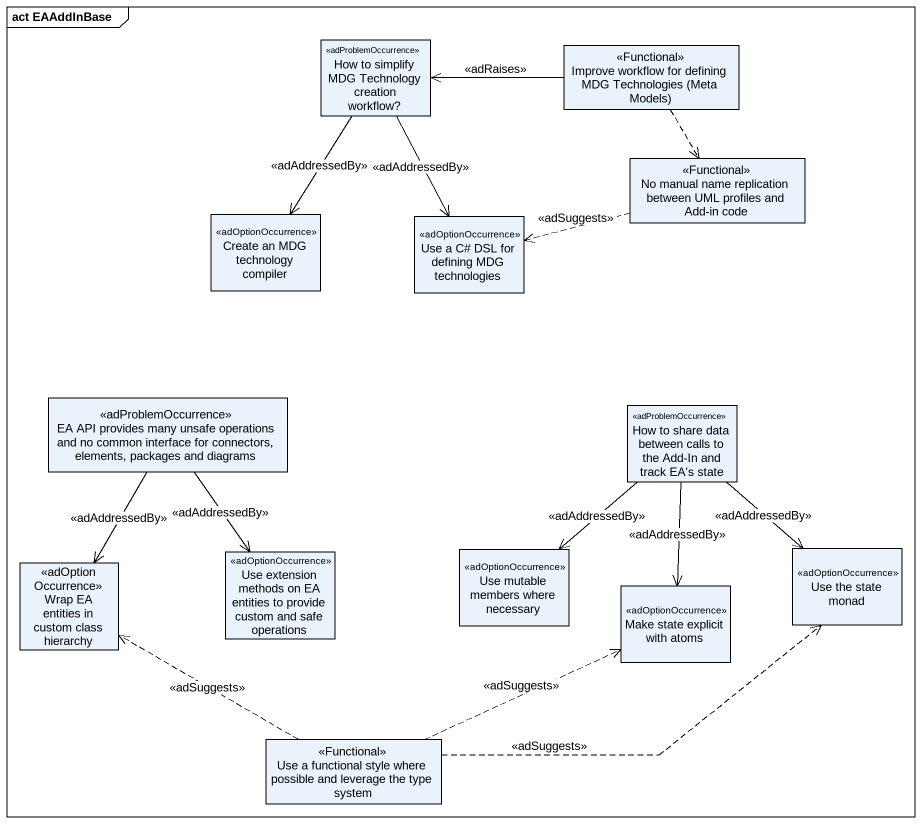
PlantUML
@startuml
mainframe act EAAddInBase
hide empty description
state "How to simplify MDG Technology creation workflow?" as How_to_simplify_MDG <<adProblemOccurrence>>
state "Improve workflow for defining MDG Technologies (Meta Models)" as Improve_workflow_for <<Functional>>
state "No manual name replication between UML profiles and Add-in code" as No_manual_name_replication <<Functional>>
state "Create an MDG technology compiler" as Create_an_MDG_technology <<adOptionOccurrence>>
state "Use a C# DSL for defining MDG technologies" as Use_a_C_DSL_for_defining <<adOptionOccurrence>>
state "EA API provides many unsafe operations and no common interface for connectors, elements, packages and diagrams" as EA_API_provides_many_unsafe <<adProblemOccurrence>>
state "How to share data between calls to the Add-In and track EA's state" as How_to_share_data_between <<adProblemOccurrence>>
state "Wrap EA entities in custom class hierarchy" as Wrap_EA_entities_in_custom <<adOptionOccurrence>>
state "Use extension methods on EA entities to provide custom and safe operations" as Use_extension_methods_on_EA <<adOptionOccurrence>>
state "Use mutable members where necessary" as Use_mutable_members_where <<adOptionOccurrence>>
state "Make state explicit with atoms" as Make_state_explicit_with <<adOptionOccurrence>>
state "Use the state monad" as Use_the_state_monad <<adOptionOccurrence>>
state "Use a functional style where possible and leverage the type system" as Use_a_functional_style <<Functional>>
How_to_simplify_MDG --> Create_an_MDG_technology : <<adAddressedBy>>
How_to_simplify_MDG --> Use_a_C_DSL_for_defining : <<adAddressedBy>>
Improve_workflow_for -left-> How_to_simplify_MDG : <<adRaises>>
Improve_workflow_for -[dashed]-> No_manual_name_replication
No_manual_name_replication -left[dashed]-> Use_a_C_DSL_for_defining : <<adSuggests>>
EA_API_provides_many_unsafe --> Wrap_EA_entities_in_custom : <<adAddressedBy>>
EA_API_provides_many_unsafe --> Use_extension_methods_on_EA : <<adAddressedBy>>
How_to_share_data_between --> Use_mutable_members_where : <<adAddressedBy>>
How_to_share_data_between --> Make_state_explicit_with : <<adAddressedBy>>
How_to_share_data_between --> Use_the_state_monad : <<adAddressedBy>>
Use_a_functional_style -left[dashed]-> Wrap_EA_entities_in_custom : <<adSuggests>>
Use_a_functional_style -right[dashed]-> Make_state_explicit_with : <<adSuggests>>
Use_a_functional_style -right[dashed]-> Use_the_state_monad : <<adSuggests>>
@enduml
